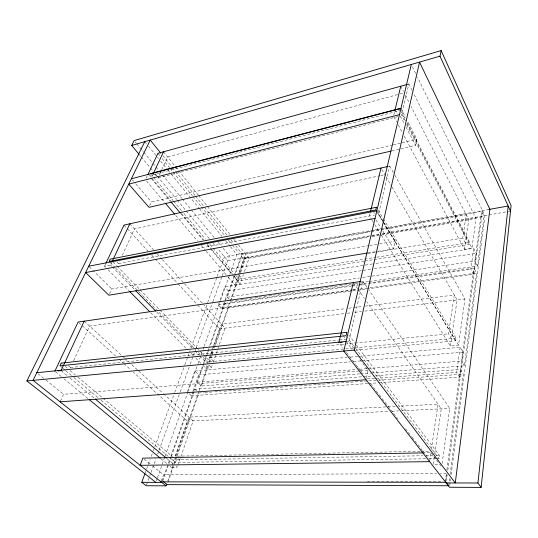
<?xml version="1.0" encoding="UTF-8"?>
<svg xmlns="http://www.w3.org/2000/svg" width="538" height="538" viewBox="0 0 538 538"><rect width="100%" height="100%" fill="white"/><g stroke="black" fill="none" stroke-linecap="round" stroke-linejoin="round"><path stroke-width="0.4" stroke-dasharray="2.69 2.02" d="M448.665 485.747L449.755 477.414M450.192 474.086L463.312 374.152L460.34 369.445L373.291 375.928M371.408 372.969L464.402 365.84L476.587 273.015L473.951 268.072L369.102 282.907M369.478 281.435L477.502 266.034L484.018 216.404L481.564 211.387L242.409 254.064L235.523 273.701M449.714 485.585L450.582 478.921M451.126 474.758L484.94 215.63L417.522 77.29M446.473 480.434L447.253 474.603M447.811 470.441L482.492 210.607M445.309 481.423L446.419 473.124M446.87 469.808L460.34 369.445M464.402 365.84L461.463 361.099L473.951 268.072M477.502 266.034L474.893 261.085L481.564 211.387M445.659 482.31L446.829 473.541L440.124 473.575M378.631 382.78L459.741 377.158L463.09 352.108L460.138 347.279L358.853 356.331M372.471 263.963L224.783 286.815L218.341 304.911L221.891 308.886L473.507 274.319L476.318 253.337L473.696 248.3L373.305 263.835M459.741 377.158L456.701 372.397L460.138 347.279M473.507 274.319L470.817 269.323L473.696 248.3M442.115 463.548L449.755 408.403L369.007 290.19M381.368 235.173L450.407 345.968L458.51 345.235L464.926 298.946L393.843 173.384M404.193 136.04L464.469 249.276L471.974 248.112L476.069 218.556L413.735 93.746M436.506 458.638L439.021 458.605L439.465 455.478L355.376 343.695M355.591 350.177L455.706 340.762L456.069 338.18L383.809 219.464M374.085 259.598L469.318 244.582L469.627 242.409L405.995 120.431M434.253 456.991L433.171 464.462L439.593 464.395M434.704 453.924L441.261 408.819L366.728 301.778M450.407 345.968L457.105 299.901L391.879 186.854M464.469 249.276L468.753 219.834L411.019 106.363M431.328 449.465L438.053 404.206L398.651 406.251M451.476 338.624L448.517 333.816L454.28 295.006L363.614 306.351M465.37 243.089L462.741 238.099L466.197 214.817L381.153 229.955M429.748 460.844L430.951 452.727L424.233 452.855M366.391 378.18L368.059 370.279L358.564 357.824M378.026 251.293L393.762 248.731L395.356 241.192L383.285 221.427M400.891 148.784L415.612 145.361L416.916 139.201L407.4 120.909M353.856 348.274L348.792 341.596L362.874 281.199L361.287 281.428M388.127 166.437L389.714 166.081L378.476 214.285L382.848 221.441M407.239 84.419L408.853 83.968L401.873 113.921L405.356 120.593M399.788 108.535L399.27 110.741L149.557 175.543L151.723 178.118M370.01 213.559L369.424 216L371.637 219.551M393.749 115.253L394.724 111.218M177.802 465.619L193.162 420.871L164.07 394.24M202.819 365.228L205.778 368.207L211.414 367.696L213.048 362.948M213.317 362.155L224.998 328.126L204.151 305.288M228.267 277.245L234.763 284.884L240.13 284.057L243.364 274.629M244.427 271.535L249.027 258.139L237.48 243.788M425.598 458.8L175.516 462.451L176.403 459.882L175.119 458.8M364.152 261.165L238.273 281.011L238.933 279.114L235.153 274.609M213.573 361.422L209.773 357.514L210.587 355.188M210.856 354.414L211.932 351.307M213.014 348.207L221.374 324.158L345.315 308.644M239.161 272.995L245.745 254.057L370.42 231.865M167.721 481.093L173.498 464.455M173.774 463.662L175.973 457.32M176.242 456.527L198.791 391.55M199.067 390.756L207.863 365.403M208.959 362.229L210.883 356.681M211.985 353.513L212.813 351.139M214.736 345.591L239.753 273.479M240.029 272.685L245.247 257.628M167.99 482.27L198.925 392.969L203.942 392.612M359.68 373.87L201.333 386.015L208.428 365.531M209.524 362.377L211.703 356.075M211.979 355.288L213.344 351.348M214.433 348.194L228.63 307.225L225.146 303.284L210.197 345.914M230.984 300.426L239.672 275.335M240.762 272.194L245.651 258.079L235.678 245.785M175.973 466.116L177.264 467.186L171.326 467.253L174.863 457.092M175.132 456.311L187.365 421.146L133.363 372.148M205.778 368.207L210.439 354.811M210.714 354.017L213.458 346.136M213.734 345.349L219.491 328.799L197.318 304.723M234.763 284.884L243.748 259.06L232.1 244.703M162.22 480.77L170.559 457.031M170.842 456.237L193.357 392.128M193.633 391.334L203.364 363.634M203.646 362.841L206.424 354.925M206.7 354.139L208.65 348.597M209.759 345.43L234.776 274.198M235.059 273.405L242.006 253.62M162.772 481.14L168.609 464.496M168.885 463.702L171.111 457.361M171.387 456.567L195.012 389.203L362.41 376.735M201.333 386.015L197.459 382.236L209.914 346.707M229.228 299.518L227.258 297.258L235.247 274.481M161.313 481.066L163.525 474.778L436.775 473.588M367.757 383.533L191.326 395.766L192.685 391.893M192.96 391.119L198.683 374.851L194.79 371.005L187.325 391.973M221.891 308.886L228.246 290.823L224.783 286.815M156.356 480.764L157.197 478.39M157.479 477.596L164.796 457.031M165.079 456.244L187.87 392.175M188.152 391.382L197.715 364.488M197.997 363.701L200.815 355.786M201.091 354.999L202.779 350.251M203.061 349.458L203.909 347.091M204.191 346.297L220.224 301.213M220.506 300.419L229.511 275.113M229.793 274.319L236.828 254.548L230.479 246.76M146.497 484.96L150.788 473.117M151.077 472.33L153.935 464.428M154.218 463.642L155.939 458.901M157.654 454.166L158.797 451.005M159.08 450.219L179.954 392.572M180.243 391.785L189.961 364.939M190.25 364.145L193.108 356.25M193.398 355.463L194.823 351.516M195.112 350.722L195.966 348.355M196.256 347.561L212.55 302.558M212.84 301.764L221.992 276.498M222.275 275.705L229.43 255.947L221.938 246.875M145.233 472.848L146.39 469.694M146.679 468.907L150.149 459.445M151.306 456.291L153.034 451.557M153.323 450.77L154.48 447.616M154.769 446.829L174.426 393.197M174.715 392.41L184.541 365.598M184.83 364.804L187.722 356.923M188.011 356.129L190.028 350.615M191.185 347.461L207.372 303.291M207.661 302.504L216.908 277.265M217.197 276.478L224.427 256.76L489.889 209.282M60.451 401.066L63.551 394.28L359.7 370.938M109.476 293.815L111.716 288.926L368.893 245.644M149.705 205.825L151.447 202.006L392.41 144.998M68.568 365.934L70.478 367.541L71.171 366.035M73.605 360.763L89.611 326.095L352.027 289.814M116.827 261.878L118.468 263.566L119.51 261.307M122.294 255.281L134.46 228.926L379.909 175.711M159.382 174.924L161.454 170.432M161.803 169.685L167.668 156.968L399.283 94.163M105.73 267.386L104.547 266.196L110.472 265.073L111.527 262.82M151.803 176.807L152.866 174.534M104.547 266.196L105.603 263.956M146.154 178.266L147.587 175.247M400.09 93.948L404.139 92.845M158.004 177.917L397.764 116.618M393.231 144.803L401.395 142.873M402.216 142.678L416.916 139.201M391.899 150.875L400.077 148.972M380.729 175.536L384.831 174.642M118.468 263.566L374.509 215.045M371.247 231.717L380.326 230.103M379.028 234.185L227.709 260.701L218.051 249.114M382.336 233.606L510.508 211.145M245.651 258.079L371.455 236.088M372.283 235.94L378.907 234.783M382.215 234.205L484.018 216.404M243.748 259.06L368.799 237.258M372.108 236.68L476.069 218.556M369.72 245.503L378.813 243.976M379.64 243.835L395.356 241.192M368.086 252.921L377.199 251.428M367.629 253.573L375.073 252.362M375.901 252.228L462.741 238.099M238.933 279.114L375.854 257.332M376.687 257.198L469.627 242.409M364.979 261.031L373.258 259.726M228.246 290.823L370.951 269.262M374.266 268.758L476.318 253.337M227.258 297.258L359.384 277.958M362.706 277.474L474.893 261.085M230.708 301.213L234.864 300.621M235.698 300.5L239.847 299.908M240.681 299.787L244.003 299.316M244.837 299.195L248.993 298.603M249.82 298.489L253.976 297.897M254.81 297.776L258.132 297.306M258.96 297.184L263.116 296.593M263.95 296.472L268.106 295.88M268.933 295.765L277.245 294.582M278.072 294.461L282.228 293.869M283.062 293.748L291.367 292.564M292.201 292.45L296.357 291.858M297.184 291.737L305.497 290.554M306.324 290.433L310.48 289.841M311.314 289.726L324.609 287.83M325.436 287.709L338.732 285.812M339.565 285.698L352.027 283.923M355.356 283.445L357.844 283.089M361.166 282.618L368.651 281.549M225.146 303.284L351.63 285.382M352.464 285.268L358.288 284.441M359.122 284.326L368.274 283.028M218.341 304.911L351.22 286.176M352.054 286.061L357.864 285.241M358.698 285.127L367.831 283.835M368.665 283.721L470.817 269.323M352.854 289.7L357.837 289.014M228.63 307.225L351.778 290.231M352.605 290.116L356.768 289.545M360.097 289.088L369.25 287.823M370.083 287.709L476.587 273.015M348.637 308.227L352.8 307.709M353.634 307.601L362.78 306.458M219.491 328.799L343.964 313.661M347.292 313.257L351.449 312.753M354.777 312.343L361.435 311.536M364.764 311.132L464.926 298.946M70.478 367.541L338.469 340.003M339.303 339.915L345.988 339.229M347.131 341.764L348.792 341.596M209.773 357.514L344.172 344.172M345.006 344.091L354.186 343.177M355.019 343.096L448.517 333.816M456.069 338.18L210.351 361.724L197.466 348.53M194.79 371.005L347.138 357.38M350.487 357.084L358.019 356.412M198.683 374.851L350.13 361.825M353.479 361.536L361.011 360.89M361.845 360.816L463.09 352.108M197.459 382.236L356.196 369.525M359.539 369.263L367.057 368.658M367.891 368.591L461.463 361.099M360.534 370.87L368.059 370.279M360.514 373.802L370.568 373.036M363.251 376.674L372.457 375.988M367.185 378.9L374.717 378.355M375.551 378.295L456.701 372.397M204.783 392.552L211.474 392.074M214.817 391.839L220.674 391.422M224.023 391.187L232.389 390.588M233.23 390.527L241.596 389.936M242.43 389.875L250.795 389.277M251.636 389.216L279.242 387.252M280.083 387.192L289.283 386.54M290.116 386.479L316.895 384.576M317.729 384.515L367.931 380.944M368.765 380.884L377.972 380.231M378.806 380.171L463.312 374.152M368.597 383.48L377.79 382.841M395.295 406.425L189.06 417.111L175.475 456.184L420.185 451.328M187.365 421.146L388.456 411.382M391.812 411.22L398.517 410.891M401.866 410.729L449.755 408.403M421.025 451.315L429.405 451.147M176.403 459.882L422.733 455.76M426.022 455.699L432.787 455.592M436.103 455.531L439.465 455.478M428.954 458.746L435.666 458.652M367.34 481.342L442.794 481.416M38.077 373.769L45.266 379.552M45.918 380.077L63.551 394.28M144.13 459.163L149.947 463.85M152.536 465.928L163.525 474.778M55.481 371.771L61.305 376.573M63.894 378.705L88.488 398.974M160.97 458.712L167.446 464.052M170.035 466.184L171.326 467.253M61.05 370.608L67.506 375.975M70.088 378.12L93.975 397.972M166.928 458.605L173.391 463.964M60.545 366.385L62.475 367.992M63.114 368.53L65.044 370.144M65.683 370.675L73.39 377.118M74.036 377.656L98.441 398.046M101.009 400.198L168.448 456.547M171.017 458.692L175.516 462.451M61.204 363.089L62.489 364.172M65.064 366.338L67.64 368.496M70.209 370.662L75.36 374.986M77.936 377.151L102.388 397.696M103.034 398.241L172.543 456.634M178.555 458.78L179.786 459.822M78.743 322.592L115.367 355.82M119.086 359.196L123.431 363.137M124.056 363.701L130.882 369.895M84.21 321.152L121.971 355.712M122.59 356.277L124.446 357.978M125.065 358.543L129.402 362.511M131.877 364.777L163.451 393.675M189.04 393.594L191.326 395.766M195.012 389.203L196.686 390.817M89.308 266.787L111.716 288.926M108.098 269.773L128.817 290.654M150.721 312.726L187.426 349.713M190.977 353.291L193.35 355.679M195.718 358.066L202.227 364.63M110.472 265.073L111.648 266.263M112.234 266.861L135.119 290.13M156.834 312.208L191.461 347.407M194.985 350.991L199.094 355.167M199.679 355.766L206.72 362.921M209.067 365.309L211.414 367.696M110.263 262.652L114.964 267.447M115.549 268.045L137.889 290.816M138.474 291.414L141.998 295.012M142.59 295.611L194.904 348.94M198.428 352.538L200.782 354.932M203.129 357.326L208.421 362.72M113.094 262.161L116.612 265.759M117.197 266.357L139.463 289.148M140.048 289.753L159.382 309.545M159.968 310.144L196.881 347.931M123.989 225.099L126.833 228.186M127.398 228.805L147.863 251.024M151.844 255.348L154.688 258.435M155.253 259.054L177.426 283.123M177.991 283.741L196.753 304.111M129.792 223.815L153.451 249.74M157.399 254.057L161.904 259M162.469 259.612L183.875 283.069M184.44 283.687L203.593 304.676M132.449 180.035L133.532 181.286M135.704 183.801L151.447 202.006M146.524 181.05L164.931 202.712M175.758 215.449L197.412 240.93M201.199 245.389L205.529 250.486M206.074 251.125L227.729 276.606M152.261 178.757L171.198 201.266M181.474 213.485L203.653 239.854M207.439 244.353L211.77 249.498M212.308 250.143L233.405 275.221M233.949 275.866L238.273 281.011M151.097 178.327L170.519 201.394M180.775 213.566L202.893 239.84M207.211 244.965L209.907 248.173M210.452 248.812L231.495 273.802M232.033 274.441L240.13 284.057M150.472 173.599L153.169 176.814M153.713 177.459L173.128 200.62M173.666 201.266L181.757 210.916M183.915 213.485L205.489 239.222M209.807 244.373L212.503 247.588M213.041 248.233L234.615 273.97M139.739 155.112L140.808 156.397M141.346 157.042L149.927 167.345M150.465 167.99L153.148 171.205M155.294 173.781L156.901 175.711M157.439 176.356L176.746 199.537M177.284 200.183L185.866 210.486M186.404 211.125L209.47 238.811M213.223 243.317L215.906 246.538M154.776 174.043L156.39 175.98M239.094 275.153L241.992 278.63M135.213 141.891L136.282 143.189M136.813 143.834L143.243 151.615M143.774 152.261L152.341 162.631M152.879 163.276L158.764 170.405M159.302 171.05L161.978 174.292M162.51 174.944L181.783 198.273M182.321 198.919L190.889 209.289M191.42 209.934L214.44 237.803M218.186 242.335L221.4 246.229M145.294 142.314L146.356 143.612M148.468 146.208L156.935 156.585M157.466 157.237L158.522 158.535M160.64 161.131L167.52 169.564M168.044 170.21L170.694 173.451M171.219 174.104L199.262 208.482M199.793 209.134L222.012 236.384M225.718 240.923L229.948 246.108M157.95 153.337L160.068 155.953M162.187 158.562L169.605 167.695M170.129 168.347L172.779 171.609M173.31 172.268L192.375 195.758M192.907 196.41L200.849 206.195M201.38 206.854L224.682 235.563M228.388 240.13L231.569 244.05M162.893 155.744L171.857 166.834M172.389 167.486L175.025 170.748M175.549 171.4L195.065 195.543M195.597 196.195L204.03 206.639M204.561 207.291L227.238 235.348M230.93 239.914L233.566 243.176M163.512 151.803L175.058 166.155M175.583 166.807L178.206 170.069M178.73 170.721L198.139 194.857M198.663 195.509L230.136 234.655M233.808 239.222L236.955 243.136M339.875 343.923L342.955 347.898M346.539 352.538L355.766 364.455M356.284 365.12L357.817 367.104M358.328 367.77L359.868 369.754M360.379 370.42L362.942 373.728M370.635 383.661L397.797 418.766M405.491 428.699L411.637 436.648M412.155 437.313L420.353 447.905M420.864 448.571L422.404 450.555M422.915 451.221L429.068 459.17M341.186 332.928L342.625 334.818M343.109 335.45L345.504 338.597M346.055 341.428L352.06 349.296M430.951 452.727L441.375 466.385M346.512 336.378L353.594 345.732M355.611 348.402L439.021 458.605M348.826 334.999L354.872 343.029M353.352 282.564L357.649 288.745M358.126 289.431L364.34 298.348M362.874 281.199L367.124 287.426M372.081 220.257L374.293 223.815M374.73 224.521L380.931 234.467M375.901 219.84L380.689 227.587M382.868 231.111L393.762 248.731M373.715 212.254L374.522 213.573M383.285 222.154L458.51 345.235M377.515 212.86L382.76 221.434M383.197 222.147L455.706 340.762M376.815 210.835L382.854 220.721M378.147 210.163L383.372 218.744M381.845 169.463L385.605 175.987M386.028 176.713L391.462 186.135M389.714 166.081L393.433 172.651M393.95 116.8L396.708 121.978M398.281 124.937L402.222 132.341M395.074 109.765L397.407 114.191M400.245 116.1L404.085 123.41M406.008 127.069L415.612 145.361M400.823 113.713L404.717 121.151M406.661 124.87L469.318 244.582M401.341 111.507L405.612 119.692M406.91 123.558L471.974 248.112M400.924 108.474L405.497 117.25M400.763 86.208L403.419 91.433M405.322 95.165L408.739 101.884M408.853 83.968L412.236 90.74M412.384 66.746L415.692 73.524"/><path stroke-width="0.81" d="M411.288 64.486L343.789 351.065L449.499 487.253L481.127 487.408L511.1 205.583L441.153 50.592L134.137 140.593L131.689 145.455L139.201 154.467M481.127 487.408L477.939 482.996L508.175 206.014L488.914 209.457M510.508 211.145L440.003 56.167L441.153 50.592M354.219 350.083L419.546 62.092L489.889 209.282L455.276 482.949L354.219 350.083L26.9 380.938L144.762 141.669M338.853 342.598L353.352 282.564M370.406 211.932L381.012 168.017M394.919 110.411L400.763 86.208M144.944 473.642L141.763 482.317L146.215 485.753L166.074 485.848L166.625 484.267M61.05 370.608L84.21 321.152M111.877 262.073L129.792 223.815M153.222 173.781L163.512 151.803M54.836 371.24L78.124 322.027L360.494 281.542M105.959 263.21L123.989 225.099L387.34 166.612M147.943 174.487L157.95 153.337L407.239 84.419M131.689 145.455L440.003 56.167M150.472 173.599L399.788 108.535M131.359 178.777L400.924 108.474M399.472 114.634L128.743 184.144L149.006 207.352L391.079 151.064M88.723 266.209L376.815 210.835M375.026 218.428L85.629 272.551L108.837 295.214L367.259 253.055M36.772 372.713L346.055 341.428M57.943 370.924L60.276 370.689M340.507 342.437L342.168 342.269M60.108 401.819L366.055 379.761M423.393 452.868L142.839 458.12L140.162 465.303L429.627 461.658M161.03 481.853L445.659 482.31M141.763 482.317L161.669 482.357M446.143 482.929L477.939 482.996M448.665 485.747L167.17 484.637L163.397 481.638M26.9 380.938L155.791 482.344M166.074 485.848L33.047 380.359L150.237 140.082L160.781 153.135M89.133 399.505L160.324 458.181M95.266 399.048L166.282 458.067M129.409 291.253L149.537 311.536M135.71 290.728L155.664 311.011M165.469 203.344L174.675 214.178M171.057 202.032L180.23 212.927M445.787 482.041L447.226 483.891M346.815 332.316L346.008 335.712L59.906 365.847L61.204 363.089L346.815 332.316M376.405 207.305L375.766 210.002L109.086 261.455L110.162 259.161L376.405 207.305"/></g></svg>
